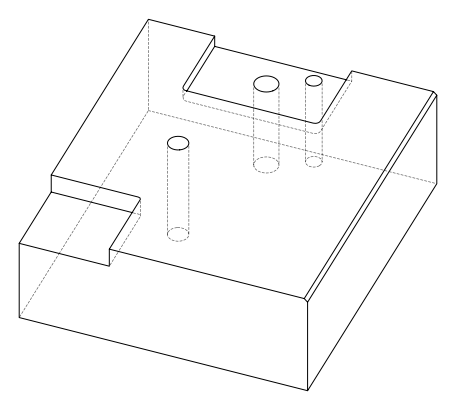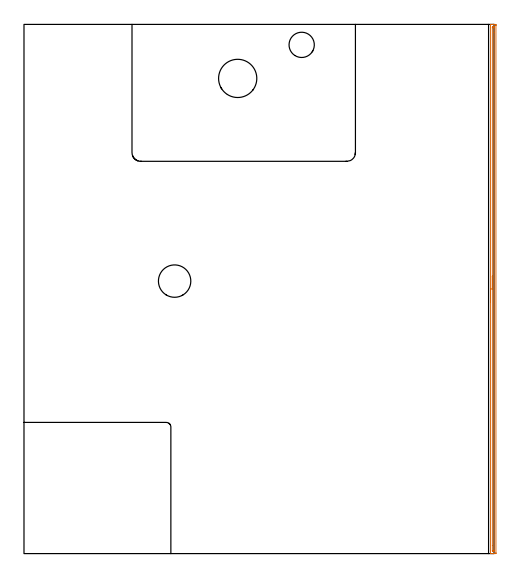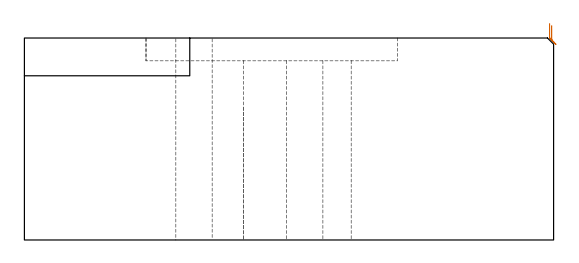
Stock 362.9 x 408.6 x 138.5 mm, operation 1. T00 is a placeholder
(PLAN: 17 operations, 14 tool changes, 166.5 min)
(1 AREA_MILL | FG_CHAMFER_SURFACE | UGT0205_001 | 6.7 min | 3604 mm3)
(2 MILL_CORNER_NOTCH_RECTANGULAR | CORNER_NOTCH_RECTANGULAR | NXT0201_008 | Follow Part, ap 1.5, ae 75% | 111.21 min | 297441 mm3)
(3 MILL_SLOT | SLOT_PARTIAL_RECTANGULAR | UGT0201_102 | Follow Part, ap 3, ae 75% | 43.73 min | 284176 mm3)
(4 SPOT_DRILL | STEP1HOLE | NXT0321_9005460120000 | 0.05 min | 175 mm3)
(5 SPOT_DRILL_1 | STEP1HOLE_1 | NXT0321_9005460120000 | 0.05 min | 184 mm3)
(6 SPOT_DRILL_2 | STEP1HOLE_2 | NXT0321_9005460120000 | 0.05 min | 182 mm3)
(7 DRILL_BLIND_HOLE_INTO_CENTER | STEP1HOLE | NXT0301_037 | 0.05 min | 252 mm3)
(8 GUN_DRILL_THROUGH_HOLE | STEP1HOLE | UGT0307_002 | 0.62 min | 3617 mm3)
(9 SPADE_DRILL_TO_ENLARGE_THROUGH_HOLE | STEP1HOLE | UGT0306_006 | 0.58 min | 22031 mm3)
(10 DRILL_TO_ENLARGE_THROUGH_HOLE | STEP1HOLE | UGT0301_059 | 0.6 min | 41832 mm3)
(11 DRILL_BLIND_HOLE_INTO_CENTER_1 | STEP1HOLE_1 | NXT0301_037 | 0.05 min | 257 mm3)
(12 GUN_DRILL_THROUGH_HOLE_1 | STEP1HOLE_1 | UGT0307_002 | 0.6 min | 3161 mm3)
(13 SPADE_DRILL_TO_ENLARGE_THROUGH_HOLE_1 | STEP1HOLE_1 | UGT0306_010 | 0.53 min | 33056 mm3)
(14 DRILL_BLIND_HOLE_INTO_CENTER_2 | STEP1HOLE_2 | NXT0301_037 | 0.05 min | 233 mm3)
(15 GUN_DRILL_THROUGH_HOLE_2 | STEP1HOLE_2 | UGT0307_002 | 0.57 min | 3153 mm3)
(16 SPADE_DRILL_TO_ENLARGE_THROUGH_HOLE_2 | STEP1HOLE_2 | UGT0306_006 | 0.52 min | 19580 mm3)
(17 DRILL_TO_ENLARGE_THROUGH_HOLE_1 | STEP1HOLE_2 | UGT0301_394 | 0.55 min | 60812 mm3)
(TOOL UGT0205_001 | Chamfer Mill 20 x 3 x 45 deg. | D20 FL50 Z2)
(TOOL NXT0201_008 | ENDMILL 6mm [2P460-0600-NA 1630] | D6 FL26 Z6)
(TOOL UGT0201_102 | End Mill 12 mm | D12 FL16 Z2)
(TOOL NXT0321_9005460120000 | NC Spot Drill, 142deg, 12mm, Carbide, Uncoated | D12 PA142 FL30 Z2)
(TOOL NXT0301_037 | Carbide Drill 6.6mm [860.1-0660-033A1-MM 2214] | D6.6 PA140 FL53 Z2)
(TOOL UGT0307_002 | Gun Drill 6 mm | D6 PA130 FL24 Z1)
(TOOL UGT0306_006 | Spade Drill 15.5mm | D15.5 PA132 FL10 Z2)
(TOOL UGT0301_059 | Twist Drill 25 mm | D25 PA118 FL160 Z2)
(TOOL UGT0306_010 | Spade Drill 19.5mm | D19.5 PA132 FL10 Z2)
(TOOL UGT0301_394 | Twist Drill 29.5 mm | D29.5 PA118 FL165 Z2)
(OP 1 AREA_MILL)
G17 G21 G94 G90
T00 M6
G54
G17 G0 G90 X360.2 Y194.3 S1061 M3
G43 Z148.5 H0
G94 G1 Y194.338 Z147.628 F250.
Y194.452 Z146.763
Y194.641 Z145.912
Y194.903 Z145.08
Y195.237 Z144.274
Y195.64 Z143.5
Y196.108 Z142.764
Y196.64 Z142.072
Y197.229 Z141.429
Y197.872 Z140.839
Y198.564 Z140.308
Y199.3 Z139.84
Y200.074 Z139.437
Y200.88 Z139.103
Y201.712 Z138.841
Y202.564 Z138.652
Y203.428 Z138.538
Y204.3 Z138.5
Y408.429
X360.202 Y408.59 Z138.488
X360.333 Y408.598 Z138.359
X360.469 Y408.6 Z138.23
X360.755 Z137.944
X361.426 Z137.269
X362.635 Z136.062
X363.174 Z135.52
X363.779 Z134.916
X364.049 Y408.597 Z134.647
X364.392 Y408.59 Z134.303
X364.397 Y408.338 Z134.3
X364.4 Y407.982
Y407.623
Y0.618
X364.397 Y0.262
X364.392 Y0.01 Z134.304
X364.049 Y0. Z134.646
X363.779 Z134.916
X363.174 Z135.52
X362.635 Z136.062
X362.3 Z136.396
X361.761 Z136.935
X361.426 Z137.269
X360.469 Z138.23
X360.333 Y0.002 Z138.359
X360.203 Y0.01 Z138.488
X360.2 Y0.171 Z138.5
Y204.3
X361.614 Z137.086
Y406.003
X361.615 Y406.195 Z137.085
X361.619 Y406.545 Z137.081
X361.621 Y406.581 Z137.079
X361.667 Y406.59 Z137.033
X361.772 Y406.596 Z136.928
X361.905 Y406.599 Z136.795
X362.3 Y406.6 Z136.4
X362.779 Y406.599 Z135.921
X362.934 Y406.594 Z135.766
X362.963 Y406.59 Z135.737
X362.979 Y406.58 Z135.721
X362.981 Y406.546 Z135.719
X362.985 Y406.389 Z135.715
X362.986 Y402.354 Z135.714
X362.985 Y2.597 Z135.715
Y2.405
X362.98 Y2.055 Z135.72
X362.979 Y2.019 Z135.721
X362.933 Y2.01 Z135.767
X362.828 Y2.004 Z135.872
X362.695 Y2.001 Z136.005
X362.3 Y2. Z136.4
X361.821 Y2.001 Z136.879
X361.666 Y2.006 Z137.034
X361.637 Y2.01 Z137.063
X361.621 Y2.02 Z137.079
X361.619 Y2.054 Z137.081
X361.615 Y2.211 Z137.085
X361.614 Y6.249 Z137.086
Y204.3
Y205.172 Z137.124
Y206.036 Z137.238
Y206.888 Z137.426
Y207.72 Z137.689
Y208.526 Z138.023
Y209.3 Z138.425
Y210.036 Z138.894
Y210.728 Z139.425
Y211.371 Z140.015
Y211.96 Z140.658
Y212.492 Z141.35
Y212.96 Z142.086
Y213.363 Z142.86
Y213.697 Z143.666
Y213.959 Z144.498
Y214.148 Z145.349
Y214.262 Z146.214
Y214.3 Z147.086
G0 Z148.5
M5
M2
